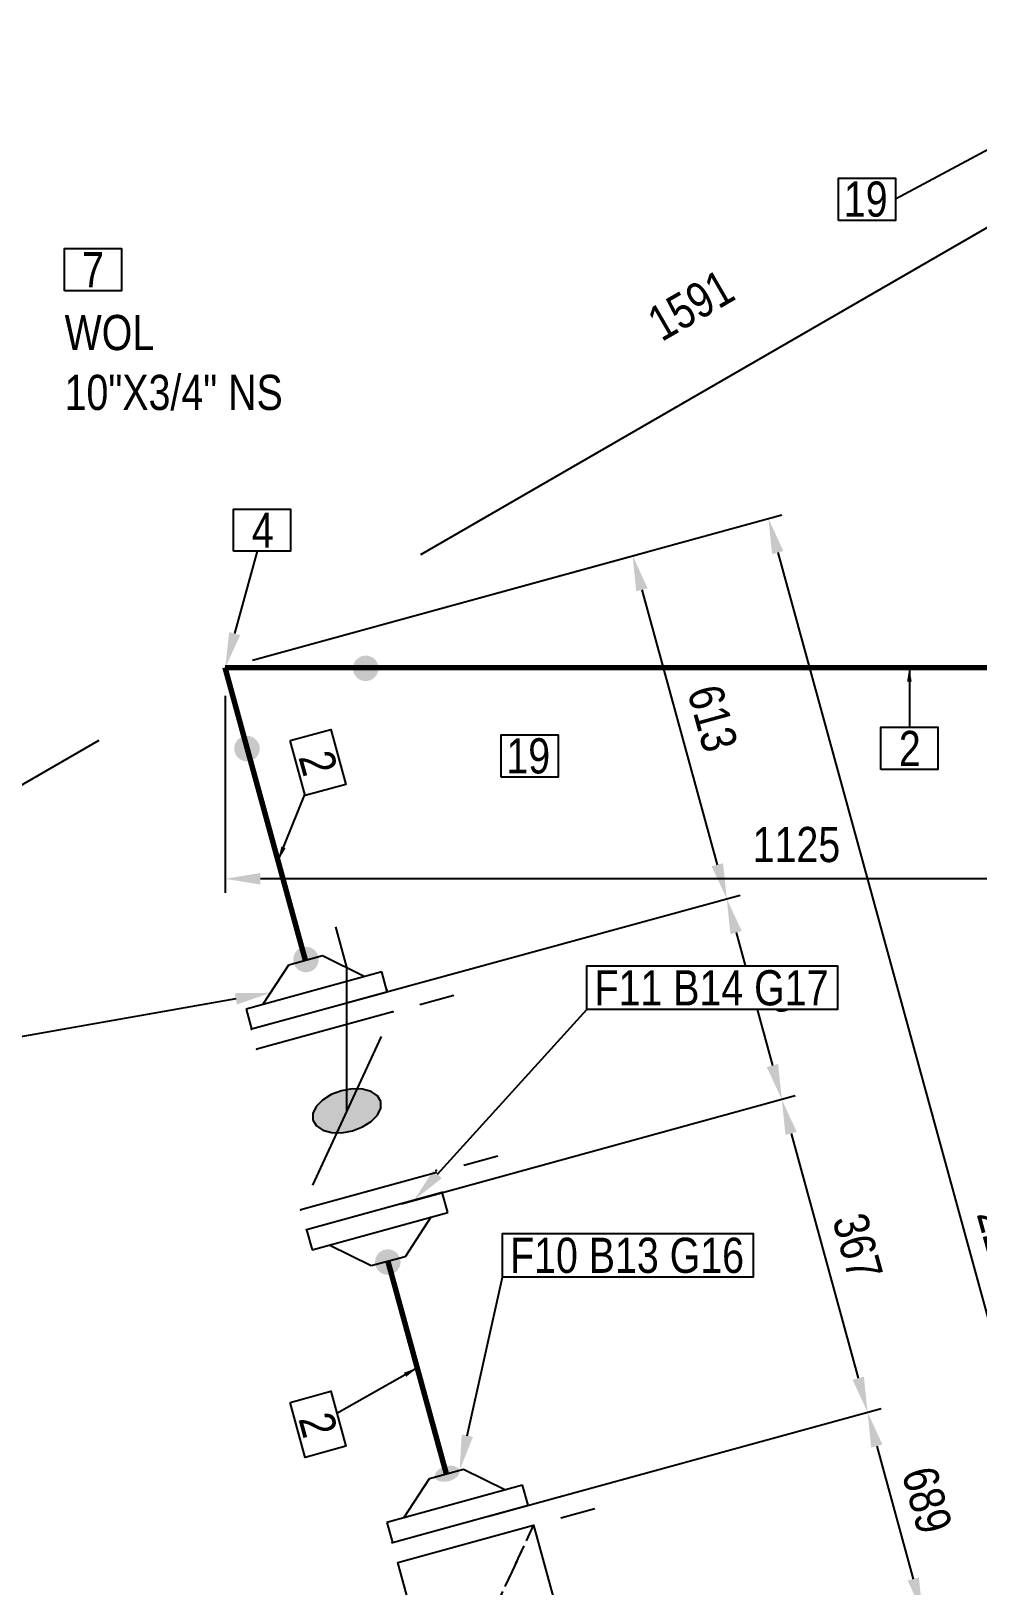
# Model space of a CAD drawing. Header units: millimetres. Extents: x 0 to 594, y 0 to 420.
# Drawn here: x 109.6 to 176.9, y 242.5 to 352.9 of the extents above; entities that cross this region are included whole.
import ezdxf
from ezdxf import colors
from ezdxf.entities.mleader import LeaderData, LeaderLine
from ezdxf.enums import TextEntityAlignment as Align
from ezdxf.math import Vec2, Vec3

# ---------------------------------------------------------------- set-up
doc = ezdxf.new("R2010")
doc.units = ezdxf.units.MM
doc.header["$LTSCALE"] = 0.25
doc.linetypes.add('HIDDEN2', pattern=[4.7625, 3.175, -1.5875])
for name, color, linetype in [('기울이기 상자', 7, 'Continuous'), ('기호', 4, 'Continuous'), ('밸브', 4, 'Continuous'), ('용접', 1, 'Continuous'), ('주석', 7, 'Continuous'), ('치수', 1, 'Continuous')]:
    doc.layers.add(name, color=color, linetype=linetype)
doc.layers.add('파이프', color=3, linetype='Continuous', lineweight=70)
doc.styles.add('AdskIsoAnnotation', font='arial.ttf', dxfattribs={"width": 0.8, "height": 1})
doc.styles.add('AdskIsoMetric', font='arial.ttf', dxfattribs={"width": 0.8, "height": 2.5})
doc.styles.add('AdskIsoMetric-30', font='arial.ttf', dxfattribs={"width": 0.8, "height": 2.5})
doc.styles.add('AdskIsoMetric30', font='arial.ttf', dxfattribs={"width": 0.8, "oblique": 30, "height": 2.5})
doc.styles.get("Standard").update_dxf_attribs({"font": 'arial.ttf'})
doc.dimstyles.new('AdskIsoMetric', dxfattribs={"dimtxt": 2.5, "dimasz": 2.5, "dimexe": 1, "dimexo": 2, "dimgap": 0.8, "dimtad": 1, "dimdec": 0, "dimrnd": 1, "dimzin": 0, "dimdsep": 46, "dimtxsty": 'AdskIsoMetric', "dimcen": 0, "dimclrt": 7, "dimadec": 0, "dimazin": 0, "dimtfac": 1, "dimtdec": 0, "dimtmove": 1, "dimatfit": 3, "dimfxl": 0, "dimfrac": 2, "dimtolj": 1, "dimtzin": 0, "dimarcsym": 0})

# ---------------------------------------------------------------- blocks, each defined once
blk = doc.blocks.new('필터-스트레이너-1-Iso2DSkew90')
at = {"color": 0, "linetype": 'ByBlock', "lineweight": -2, "extrusion": (-0.213349, 0.777711, 0.59131)}
for p, q in [((-6.39, 4.38), (3.26, 7.03)), ((-6.39, 4.38), (3.26, 7.03)), ((3.26, 7.03), (6.39, -4.38)), ((3.26, 7.03), (6.39, -4.38)), ((-3.26, -7.03), (-6.39, 4.38)), ((-3.26, -7.03), (-6.39, 4.38)), ((6.39, -4.38), (-3.26, -7.03)), ((6.39, -4.38), (-3.26, -7.03))]:
    blk.add_line(p, q, dxfattribs=at)
at = {"color": 0, "linetype": 'HIDDEN2', "lineweight": -2, "ltscale": 1.5, "extrusion": (-0.213349, 0.777711, 0.59131)}
blk.add_line((-3.26, -7.03), (3.26, 7.03), dxfattribs=at)
at = {"color": 0, "linetype": 'HIDDEN2', "lineweight": -2, "extrusion": (-0.213349, 0.777711, 0.59131)}
blk.add_line((-3.26, -7.03), (3.26, 7.03), dxfattribs=at)
blk = doc.blocks.new('개스킷-3-Iso2DSkew90')
at = {"color": 0, "linetype": 'ByBlock', "lineweight": -2, "extrusion": (-0.174755, 0.126967, 0.976391)}
for p in [(4.59, 2.18), (5.02, 0.61), (-5.02, -0.61), (-4.63, -2.04)]:
    blk.add_point(p, dxfattribs=at)
blk = doc.blocks.new('플랜지WN-3-Iso2DSkew90')
at = {"color": 0, "linetype": 'ByBlock', "lineweight": -2, "extrusion": (-0.213349, 0.777711, 0.59131)}
for p, q in [((-3.52, -1.35), (-1.69, 1.45)), ((-1.69, 1.45), (0.72, 2.11)), ((0.72, 2.11), (3.71, 0.64)), ((4.92, 0.97), (-4.72, -1.68)), ((5.31, -0.46), (4.92, 0.97)), ((-4.33, -3.1), (5.31, -0.46)), ((-4.72, -1.68), (-4.33, -3.1))]:
    blk.add_line(p, q, dxfattribs=at)
blk = doc.blocks.new('플랜지WN-4-Iso2DSkew90')
at = {"color": 0, "linetype": 'ByBlock', "lineweight": -2, "extrusion": (-0.213349, 0.777711, 0.59131)}
for p, q in [((4.33, 3.1), (-5.31, 0.46)), ((4.72, 1.68), (4.33, 3.1)), ((-4.92, -0.97), (4.72, 1.68)), ((3.52, 1.35), (1.69, -1.45)), ((-5.31, 0.46), (-4.92, -0.97)), ((-0.72, -2.11), (-3.71, -0.64)), ((1.69, -1.45), (-0.72, -2.11))]:
    blk.add_line(p, q, dxfattribs=at)
blk = doc.blocks.new('개스킷-4-Iso2DSkew90')
at = {"color": 0, "linetype": 'ByBlock', "lineweight": -2, "extrusion": (-0.174755, 0.126967, 0.976391)}
for p in [(4.59, 2.18), (5.02, 0.61), (-5.02, -0.61), (-4.63, -2.04)]:
    blk.add_point(p, dxfattribs=at)
blk = doc.blocks.new('버터플라이 밸브-1-Iso2DSkew90')
blk.add_hatch(color=256).paths.add_polyline_path([(0.39, -1.43), (0.41, -1.42), (0.42, -1.41), (0.44, -1.41), (0.45, -1.4), (0.47, -1.4), (0.48, -1.39), (0.49, -1.39), (0.51, -1.38), (0.52, -1.38), (0.54, -1.37), (0.55, -1.36), (0.57, -1.36), (0.58, -1.35), (0.6, -1.35), (0.61, -1.34), (0.63, -1.34), (0.64, -1.33), (0.66, -1.32), (0.67, -1.32), (0.69, -1.31), (0.7, -1.31), (0.72, -1.3), (0.73, -1.3), (0.75, -1.29), (0.76, -1.29), (0.78, -1.28), (0.79, -1.27), (0.81, -1.27), (0.82, -1.26), (0.84, -1.26), (0.85, -1.25), (0.87, -1.25), (0.88, -1.24), (0.89, -1.24), (0.91, -1.23), (0.92, -1.22), (0.94, -1.22), (0.95, -1.21), (0.97, -1.21), (0.98, -1.2), (1, -1.2), (1.01, -1.19), (1.03, -1.19), (1.04, -1.18), (1.06, -1.17), (1.07, -1.17), (1.09, -1.16), (1.1, -1.16), (1.12, -1.15), (1.12, -1.15), (1.13, -1.14), (1.14, -1.14), (1.15, -1.13), (1.17, -1.12), (1.18, -1.11), (1.19, -1.1), (1.21, -1.1), (1.22, -1.09), (1.23, -1.08), (1.24, -1.07), (1.26, -1.06), (1.27, -1.06), (1.28, -1.05), (1.29, -1.04), (1.31, -1.03), (1.32, -1.03), (1.33, -1.02), (1.34, -1.01), (1.36, -1), (1.37, -0.99), (1.38, -0.99), (1.39, -0.98), (1.41, -0.97), (1.42, -0.96), (1.43, -0.95), (1.44, -0.95), (1.46, -0.94), (1.47, -0.93), (1.48, -0.92), (1.49, -0.91), (1.51, -0.91), (1.52, -0.9), (1.53, -0.89), (1.54, -0.88), (1.56, -0.88), (1.57, -0.87), (1.58, -0.86), (1.6, -0.85), (1.61, -0.84), (1.62, -0.84), (1.63, -0.83), (1.65, -0.82), (1.66, -0.81), (1.67, -0.8), (1.68, -0.8), (1.7, -0.79), (1.71, -0.78), (1.72, -0.77), (1.73, -0.76), (1.73, -0.76), (1.74, -0.76), (1.75, -0.75), (1.76, -0.74), (1.77, -0.73), (1.78, -0.72), (1.79, -0.71), (1.8, -0.7), (1.81, -0.69), (1.82, -0.68), (1.82, -0.67), (1.83, -0.66), (1.84, -0.65), (1.85, -0.64), (1.86, -0.63), (1.87, -0.62), (1.88, -0.61), (1.89, -0.6), (1.9, -0.59), (1.91, -0.59), (1.92, -0.58), (1.93, -0.57), (1.93, -0.56), (1.94, -0.55), (1.95, -0.54), (1.96, -0.53), (1.97, -0.52), (1.98, -0.51), (1.99, -0.5), (2, -0.49), (2.01, -0.48), (2.02, -0.47), (2.03, -0.46), (2.03, -0.45), (2.04, -0.44), (2.05, -0.43), (2.06, -0.43), (2.07, -0.42), (2.08, -0.41), (2.09, -0.4), (2.1, -0.39), (2.11, -0.38), (2.12, -0.37), (2.13, -0.36), (2.13, -0.35), (2.14, -0.34), (2.15, -0.33), (2.16, -0.32), (2.17, -0.31), (2.18, -0.3), (2.18, -0.3), (2.19, -0.29), (2.19, -0.28), (2.19, -0.27), (2.2, -0.26), (2.2, -0.25), (2.21, -0.24), (2.21, -0.23), (2.22, -0.22), (2.22, -0.21), (2.23, -0.2), (2.23, -0.19), (2.24, -0.18), (2.24, -0.17), (2.25, -0.16), (2.25, -0.15), (2.26, -0.14), (2.26, -0.13), (2.27, -0.12), (2.27, -0.11), (2.28, -0.1), (2.28, -0.09), (2.29, -0.08), (2.29, -0.07), (2.29, -0.06), (2.3, -0.05), (2.3, -0.04), (2.31, -0.03), (2.31, -0.02), (2.32, -0.01), (2.32, 0), (2.33, 0.01), (2.33, 0.02), (2.34, 0.03), (2.34, 0.04), (2.35, 0.05), (2.35, 0.06), (2.36, 0.07), (2.36, 0.08), (2.37, 0.09), (2.37, 0.1), (2.38, 0.11), (2.38, 0.12), (2.39, 0.13), (2.39, 0.14), (2.39, 0.15), (2.4, 0.16), (2.4, 0.17), (2.41, 0.18), (2.41, 0.19), (2.41, 0.19), (2.41, 0.2), (2.41, 0.21), (2.41, 0.22), (2.41, 0.23), (2.41, 0.24), (2.41, 0.25), (2.41, 0.26), (2.41, 0.27), (2.41, 0.28), (2.41, 0.28), (2.41, 0.29), (2.41, 0.3), (2.41, 0.31), (2.41, 0.32), (2.41, 0.33), (2.41, 0.34), (2.41, 0.35), (2.41, 0.36), (2.41, 0.37), (2.41, 0.38), (2.41, 0.39), (2.41, 0.4), (2.41, 0.41), (2.41, 0.42), (2.41, 0.43), (2.41, 0.44), (2.41, 0.45), (2.41, 0.46), (2.41, 0.47), (2.41, 0.48), (2.41, 0.49), (2.41, 0.5), (2.41, 0.51), (2.41, 0.52), (2.41, 0.53), (2.41, 0.54), (2.41, 0.55), (2.41, 0.56), (2.41, 0.56), (2.41, 0.57), (2.41, 0.58), (2.41, 0.59), (2.41, 0.6), (2.41, 0.61), (2.41, 0.62), (2.41, 0.63), (2.41, 0.64), (2.41, 0.65), (2.41, 0.66), (2.41, 0.66), (2.41, 0.67), (2.4, 0.68), (2.4, 0.69), (2.39, 0.69), (2.39, 0.7), (2.38, 0.71), (2.38, 0.72), (2.37, 0.73), (2.37, 0.74), (2.36, 0.74), (2.36, 0.75), (2.35, 0.76), (2.35, 0.77), (2.34, 0.78), (2.34, 0.79), (2.33, 0.79), (2.33, 0.8), (2.32, 0.81), (2.32, 0.82), (2.31, 0.83), (2.31, 0.84), (2.3, 0.84), (2.3, 0.85), (2.29, 0.86), (2.29, 0.87), (2.28, 0.88), (2.28, 0.89), (2.27, 0.89), (2.27, 0.9), (2.26, 0.91), (2.26, 0.92), (2.25, 0.93), (2.25, 0.94), (2.25, 0.94), (2.24, 0.95), (2.24, 0.96), (2.23, 0.97), (2.23, 0.98), (2.22, 0.99), (2.22, 0.99), (2.21, 1), (2.21, 1.01), (2.2, 1.02), (2.2, 1.03), (2.19, 1.04), (2.19, 1.04), (2.18, 1.05), (2.18, 1.06), (2.17, 1.07), (2.17, 1.07), (2.16, 1.08), (2.15, 1.08), (2.14, 1.09), (2.14, 1.09), (2.13, 1.1), (2.12, 1.11), (2.11, 1.11), (2.1, 1.12), (2.09, 1.13), (2.08, 1.13), (2.07, 1.14), (2.06, 1.14), (2.05, 1.15), (2.04, 1.16), (2.03, 1.16), (2.02, 1.17), (2.02, 1.17), (2.01, 1.18), (2, 1.19), (1.99, 1.19), (1.98, 1.2), (1.97, 1.21), (1.96, 1.21), (1.95, 1.22), (1.94, 1.22), (1.93, 1.23), (1.92, 1.24), (1.91, 1.24), (1.9, 1.25), (1.9, 1.26), (1.89, 1.26), (1.88, 1.27), (1.87, 1.27), (1.86, 1.28), (1.85, 1.29), (1.84, 1.29), (1.83, 1.3), (1.82, 1.3), (1.81, 1.31), (1.8, 1.32), (1.79, 1.32), (1.79, 1.33), (1.78, 1.34), (1.77, 1.34), (1.76, 1.35), (1.75, 1.35), (1.74, 1.36), (1.73, 1.37), (1.72, 1.37), (1.72, 1.37), (1.71, 1.38), (1.7, 1.38), (1.68, 1.38), (1.67, 1.39), (1.66, 1.39), (1.64, 1.39), (1.63, 1.4), (1.62, 1.4), (1.61, 1.4), (1.59, 1.41), (1.58, 1.41), (1.57, 1.41), (1.56, 1.42), (1.54, 1.42), (1.53, 1.42), (1.52, 1.43), (1.51, 1.43), (1.49, 1.44), (1.48, 1.44), (1.47, 1.44), (1.45, 1.45), (1.44, 1.45), (1.43, 1.45), (1.42, 1.46), (1.4, 1.46), (1.39, 1.46), (1.38, 1.47), (1.37, 1.47), (1.35, 1.47), (1.34, 1.48), (1.33, 1.48), (1.32, 1.48), (1.3, 1.49), (1.29, 1.49), (1.28, 1.49), (1.27, 1.5), (1.25, 1.5), (1.24, 1.5), (1.23, 1.51), (1.21, 1.51), (1.2, 1.51), (1.19, 1.52), (1.18, 1.52), (1.16, 1.52), (1.15, 1.53), (1.14, 1.53), (1.13, 1.54), (1.11, 1.54), (1.1, 1.54), (1.1, 1.54), (1.09, 1.54), (1.07, 1.54), (1.06, 1.54), (1.04, 1.54), (1.03, 1.54), (1.01, 1.54), (1, 1.54), (0.98, 1.55), (0.97, 1.55), (0.95, 1.55), (0.94, 1.55), (0.92, 1.55), (0.91, 1.55), (0.89, 1.55), (0.88, 1.55), (0.86, 1.55), (0.85, 1.55), (0.83, 1.55), (0.82, 1.55), (0.8, 1.55), (0.79, 1.55), (0.77, 1.55), (0.76, 1.55), (0.74, 1.55), (0.73, 1.55), (0.71, 1.55), (0.7, 1.55), (0.68, 1.55), (0.67, 1.55), (0.66, 1.55), (0.64, 1.55), (0.63, 1.55), (0.61, 1.55), (0.6, 1.55), (0.58, 1.56), (0.57, 1.56), (0.55, 1.56), (0.54, 1.56), (0.52, 1.56), (0.51, 1.56), (0.49, 1.56), (0.48, 1.56), (0.46, 1.56), (0.45, 1.56), (0.43, 1.56), (0.42, 1.56), (0.4, 1.56), (0.39, 1.56), (0.37, 1.56), (0.37, 1.56), (0.36, 1.56), (0.34, 1.55), (0.33, 1.55), (0.31, 1.55), (0.3, 1.55), (0.28, 1.54), (0.26, 1.54), (0.25, 1.54), (0.23, 1.54), (0.22, 1.53), (0.2, 1.53), (0.19, 1.53), (0.17, 1.52), (0.15, 1.52), (0.14, 1.52), (0.12, 1.52), (0.11, 1.51), (0.09, 1.51), (0.08, 1.51), (0.06, 1.51), (0.05, 1.5), (0.03, 1.5), (0.01, 1.5), (0, 1.49), (-0.02, 1.49), (-0.03, 1.49), (-0.05, 1.49), (-0.06, 1.48), (-0.08, 1.48), (-0.09, 1.48), (-0.11, 1.48), (-0.13, 1.47), (-0.14, 1.47), (-0.16, 1.47), (-0.17, 1.46), (-0.19, 1.46), (-0.2, 1.46), (-0.22, 1.46), (-0.24, 1.45), (-0.25, 1.45), (-0.27, 1.45), (-0.28, 1.44), (-0.3, 1.44), (-0.31, 1.44), (-0.33, 1.44), (-0.34, 1.43), (-0.36, 1.43), (-0.38, 1.43), (-0.39, 1.43), (-0.39, 1.43), (-0.41, 1.42), (-0.42, 1.41), (-0.44, 1.41), (-0.45, 1.4), (-0.47, 1.4), (-0.48, 1.39), (-0.49, 1.39), (-0.51, 1.38), (-0.52, 1.38), (-0.54, 1.37), (-0.55, 1.36), (-0.57, 1.36), (-0.58, 1.35), (-0.6, 1.35), (-0.61, 1.34), (-0.63, 1.34), (-0.64, 1.33), (-0.66, 1.32), (-0.67, 1.32), (-0.69, 1.31), (-0.7, 1.31), (-0.72, 1.3), (-0.73, 1.3), (-0.75, 1.29), (-0.76, 1.29), (-0.78, 1.28), (-0.79, 1.27), (-0.81, 1.27), (-0.82, 1.26), (-0.84, 1.26), (-0.85, 1.25), (-0.87, 1.25), (-0.88, 1.24), (-0.89, 1.24), (-0.91, 1.23), (-0.92, 1.22), (-0.94, 1.22), (-0.95, 1.21), (-0.97, 1.21), (-0.98, 1.2), (-1, 1.2), (-1.01, 1.19), (-1.03, 1.19), (-1.04, 1.18), (-1.06, 1.17), (-1.07, 1.17), (-1.09, 1.16), (-1.1, 1.16), (-1.12, 1.15), (-1.12, 1.15), (-1.13, 1.14), (-1.14, 1.14), (-1.15, 1.13), (-1.17, 1.12), (-1.18, 1.11), (-1.19, 1.1), (-1.21, 1.1), (-1.22, 1.09), (-1.23, 1.08), (-1.24, 1.07), (-1.26, 1.06), (-1.27, 1.06), (-1.28, 1.05), (-1.29, 1.04), (-1.31, 1.03), (-1.32, 1.03), (-1.33, 1.02), (-1.34, 1.01), (-1.36, 1), (-1.37, 0.99), (-1.38, 0.99), (-1.39, 0.98), (-1.41, 0.97), (-1.42, 0.96), (-1.43, 0.95), (-1.44, 0.95), (-1.46, 0.94), (-1.47, 0.93), (-1.48, 0.92), (-1.49, 0.91), (-1.51, 0.91), (-1.52, 0.9), (-1.53, 0.89), (-1.54, 0.88), (-1.56, 0.88), (-1.57, 0.87), (-1.58, 0.86), (-1.6, 0.85), (-1.61, 0.84), (-1.62, 0.84), (-1.63, 0.83), (-1.65, 0.82), (-1.66, 0.81), (-1.67, 0.8), (-1.68, 0.8), (-1.7, 0.79), (-1.71, 0.78), (-1.72, 0.77), (-1.73, 0.76), (-1.73, 0.76), (-1.74, 0.76), (-1.75, 0.75), (-1.76, 0.74), (-1.77, 0.73), (-1.78, 0.72), (-1.79, 0.71), (-1.8, 0.7), (-1.81, 0.69), (-1.82, 0.68), (-1.82, 0.67), (-1.83, 0.66), (-1.84, 0.65), (-1.85, 0.64), (-1.86, 0.63), (-1.87, 0.62), (-1.88, 0.61), (-1.89, 0.6), (-1.9, 0.59), (-1.91, 0.59), (-1.92, 0.58), (-1.93, 0.57), (-1.93, 0.56), (-1.94, 0.55), (-1.95, 0.54), (-1.96, 0.53), (-1.97, 0.52), (-1.98, 0.51), (-1.99, 0.5), (-2, 0.49), (-2.01, 0.48), (-2.02, 0.47), (-2.03, 0.46), (-2.03, 0.45), (-2.04, 0.44), (-2.05, 0.43), (-2.06, 0.43), (-2.07, 0.42), (-2.08, 0.41), (-2.09, 0.4), (-2.1, 0.39), (-2.11, 0.38), (-2.12, 0.37), (-2.13, 0.36), (-2.13, 0.35), (-2.14, 0.34), (-2.15, 0.33), (-2.16, 0.32), (-2.17, 0.31), (-2.18, 0.3), (-2.18, 0.3), (-2.19, 0.29), (-2.19, 0.28), (-2.19, 0.27), (-2.2, 0.26), (-2.2, 0.25), (-2.21, 0.24), (-2.21, 0.23), (-2.22, 0.22), (-2.22, 0.21), (-2.23, 0.2), (-2.23, 0.19), (-2.24, 0.18), (-2.24, 0.17), (-2.25, 0.16), (-2.25, 0.15), (-2.26, 0.14), (-2.26, 0.13), (-2.27, 0.12), (-2.27, 0.11), (-2.28, 0.1), (-2.28, 0.09), (-2.29, 0.08), (-2.29, 0.07), (-2.29, 0.06), (-2.3, 0.05), (-2.3, 0.04), (-2.31, 0.03), (-2.31, 0.02), (-2.32, 0.01), (-2.32, 0), (-2.33, -0.01), (-2.33, -0.02), (-2.34, -0.03), (-2.34, -0.04), (-2.35, -0.05), (-2.35, -0.06), (-2.36, -0.07), (-2.36, -0.08), (-2.37, -0.09), (-2.37, -0.1), (-2.38, -0.11), (-2.38, -0.12), (-2.39, -0.13), (-2.39, -0.14), (-2.39, -0.15), (-2.4, -0.16), (-2.4, -0.17), (-2.41, -0.18), (-2.41, -0.19), (-2.41, -0.19), (-2.41, -0.2), (-2.41, -0.21), (-2.41, -0.22), (-2.41, -0.23), (-2.41, -0.24), (-2.41, -0.25), (-2.41, -0.26), (-2.41, -0.27), (-2.41, -0.28), (-2.41, -0.28), (-2.41, -0.29), (-2.41, -0.3), (-2.41, -0.31), (-2.41, -0.32), (-2.41, -0.33), (-2.41, -0.34), (-2.41, -0.35), (-2.41, -0.36), (-2.41, -0.37), (-2.41, -0.38), (-2.41, -0.39), (-2.41, -0.4), (-2.41, -0.41), (-2.41, -0.42), (-2.41, -0.43), (-2.41, -0.44), (-2.41, -0.45), (-2.41, -0.46), (-2.41, -0.47), (-2.41, -0.48), (-2.41, -0.49), (-2.41, -0.5), (-2.41, -0.51), (-2.41, -0.52), (-2.41, -0.53), (-2.41, -0.54), (-2.41, -0.55), (-2.41, -0.56), (-2.41, -0.56), (-2.41, -0.57), (-2.41, -0.58), (-2.41, -0.59), (-2.41, -0.6), (-2.41, -0.61), (-2.41, -0.62), (-2.41, -0.63), (-2.41, -0.64), (-2.41, -0.65), (-2.41, -0.66), (-2.41, -0.66), (-2.41, -0.67), (-2.4, -0.68), (-2.4, -0.69), (-2.39, -0.69), (-2.39, -0.7), (-2.38, -0.71), (-2.38, -0.72), (-2.37, -0.73), (-2.37, -0.74), (-2.36, -0.74), (-2.36, -0.75), (-2.35, -0.76), (-2.35, -0.77), (-2.34, -0.78), (-2.34, -0.79), (-2.33, -0.79), (-2.33, -0.8), (-2.32, -0.81), (-2.32, -0.82), (-2.31, -0.83), (-2.31, -0.84), (-2.3, -0.84), (-2.3, -0.85), (-2.29, -0.86), (-2.29, -0.87), (-2.28, -0.88), (-2.28, -0.89), (-2.27, -0.89), (-2.27, -0.9), (-2.26, -0.91), (-2.26, -0.92), (-2.25, -0.93), (-2.25, -0.94), (-2.25, -0.94), (-2.24, -0.95), (-2.24, -0.96), (-2.23, -0.97), (-2.23, -0.98), (-2.22, -0.99), (-2.22, -0.99), (-2.21, -1), (-2.21, -1.01), (-2.2, -1.02), (-2.2, -1.03), (-2.19, -1.04), (-2.19, -1.04), (-2.18, -1.05), (-2.18, -1.06), (-2.17, -1.07), (-2.17, -1.07), (-2.16, -1.08), (-2.15, -1.08), (-2.14, -1.09), (-2.14, -1.09), (-2.13, -1.1), (-2.12, -1.11), (-2.11, -1.11), (-2.1, -1.12), (-2.09, -1.13), (-2.08, -1.13), (-2.07, -1.14), (-2.06, -1.14), (-2.05, -1.15), (-2.04, -1.16), (-2.03, -1.16), (-2.02, -1.17), (-2.02, -1.17), (-2.01, -1.18), (-2, -1.19), (-1.99, -1.19), (-1.98, -1.2), (-1.97, -1.21), (-1.96, -1.21), (-1.95, -1.22), (-1.94, -1.22), (-1.93, -1.23), (-1.92, -1.24), (-1.91, -1.24), (-1.9, -1.25), (-1.9, -1.26), (-1.89, -1.26), (-1.88, -1.27), (-1.87, -1.27), (-1.86, -1.28), (-1.85, -1.29), (-1.84, -1.29), (-1.83, -1.3), (-1.82, -1.3), (-1.81, -1.31), (-1.8, -1.32), (-1.79, -1.32), (-1.79, -1.33), (-1.78, -1.34), (-1.77, -1.34), (-1.76, -1.35), (-1.75, -1.35), (-1.74, -1.36), (-1.73, -1.37), (-1.72, -1.37), (-1.72, -1.37), (-1.71, -1.38), (-1.7, -1.38), (-1.68, -1.38), (-1.67, -1.39), (-1.66, -1.39), (-1.64, -1.39), (-1.63, -1.4), (-1.62, -1.4), (-1.61, -1.4), (-1.59, -1.41), (-1.58, -1.41), (-1.57, -1.41), (-1.56, -1.42), (-1.54, -1.42), (-1.53, -1.42), (-1.52, -1.43), (-1.51, -1.43), (-1.49, -1.44), (-1.48, -1.44), (-1.47, -1.44), (-1.45, -1.45), (-1.44, -1.45), (-1.43, -1.45), (-1.42, -1.46), (-1.4, -1.46), (-1.39, -1.46), (-1.38, -1.47), (-1.37, -1.47), (-1.35, -1.47), (-1.34, -1.48), (-1.33, -1.48), (-1.32, -1.48), (-1.3, -1.49), (-1.29, -1.49), (-1.28, -1.49), (-1.27, -1.5), (-1.25, -1.5), (-1.24, -1.5), (-1.23, -1.51), (-1.21, -1.51), (-1.2, -1.51), (-1.19, -1.52), (-1.18, -1.52), (-1.16, -1.52), (-1.15, -1.53), (-1.14, -1.53), (-1.13, -1.54), (-1.11, -1.54), (-1.1, -1.54), (-1.1, -1.54), (-1.09, -1.54), (-1.07, -1.54), (-1.06, -1.54), (-1.04, -1.54), (-1.03, -1.54), (-1.01, -1.54), (-1, -1.54), (-0.98, -1.55), (-0.97, -1.55), (-0.95, -1.55), (-0.94, -1.55), (-0.92, -1.55), (-0.91, -1.55), (-0.89, -1.55), (-0.88, -1.55), (-0.86, -1.55), (-0.85, -1.55), (-0.83, -1.55), (-0.82, -1.55), (-0.8, -1.55), (-0.79, -1.55), (-0.77, -1.55), (-0.76, -1.55), (-0.74, -1.55), (-0.73, -1.55), (-0.71, -1.55), (-0.7, -1.55), (-0.68, -1.55), (-0.67, -1.55), (-0.66, -1.55), (-0.64, -1.55), (-0.63, -1.55), (-0.61, -1.55), (-0.6, -1.55), (-0.58, -1.56), (-0.57, -1.56), (-0.55, -1.56), (-0.54, -1.56), (-0.52, -1.56), (-0.51, -1.56), (-0.49, -1.56), (-0.48, -1.56), (-0.46, -1.56), (-0.45, -1.56), (-0.43, -1.56), (-0.42, -1.56), (-0.4, -1.56), (-0.39, -1.56), (-0.37, -1.56), (-0.37, -1.56), (-0.36, -1.56), (-0.34, -1.55), (-0.33, -1.55), (-0.31, -1.55), (-0.3, -1.55), (-0.28, -1.54), (-0.26, -1.54), (-0.25, -1.54), (-0.23, -1.54), (-0.22, -1.53), (-0.2, -1.53), (-0.19, -1.53), (-0.17, -1.52), (-0.15, -1.52), (-0.14, -1.52), (-0.12, -1.52), (-0.11, -1.51), (-0.09, -1.51), (-0.08, -1.51), (-0.06, -1.51), (-0.05, -1.5), (-0.03, -1.5), (-0.01, -1.5), (0, -1.49), (0.02, -1.49), (0.03, -1.49), (0.05, -1.49), (0.06, -1.48), (0.08, -1.48), (0.09, -1.48), (0.11, -1.48), (0.13, -1.47), (0.14, -1.47), (0.16, -1.47), (0.17, -1.46), (0.19, -1.46), (0.2, -1.46), (0.22, -1.46), (0.24, -1.45), (0.25, -1.45), (0.27, -1.45), (0.28, -1.44), (0.3, -1.44), (0.31, -1.44), (0.33, -1.44), (0.34, -1.43), (0.36, -1.43), (0.38, -1.43)], flags=0)
at = {"color": 0, "linetype": 'ByBlock', "lineweight": -2, "extrusion": (-0.213349, 0.777711, 0.59131)}
for p, q in [((3.26, 7.03), (-6.39, 4.38)), ((2.44, 5.27), (-2.44, -5.27)), ((-1.12, 1.15), (-1.73, 0.76)), ((-0.39, 1.43), (-1.12, 1.15)), ((0.37, 1.56), (-0.39, 1.43)), ((1.1, 1.54), (0.37, 1.56)), ((1.72, 1.37), (1.1, 1.54)), ((2.17, 1.07), (1.72, 1.37)), ((-2.18, 0.3), (-2.41, -0.19)), ((-1.73, 0.76), (-2.18, 0.3)), ((2.41, 0.66), (2.17, 1.07)), ((2.18, -0.3), (2.41, 0.19)), ((2.41, 0.19), (2.41, 0.66)), ((-2.41, -0.19), (-2.41, -0.66)), ((-2.41, -0.66), (-2.17, -1.07)), ((-2.17, -1.07), (-1.72, -1.37)), ((1.12, -1.15), (1.73, -0.76)), ((1.73, -0.76), (2.18, -0.3)), ((-1.72, -1.37), (-1.1, -1.54)), ((-1.1, -1.54), (-0.37, -1.56)), ((-0.37, -1.56), (0.39, -1.43)), ((0.39, -1.43), (1.12, -1.15)), ((6.39, -4.38), (-3.26, -7.03))]:
    blk.add_line(p, q, dxfattribs=at)
blk = doc.blocks.new('Operator_Lever-1-Iso2DSkew90')
at = {"color": 0, "linetype": 'ByBlock', "lineweight": -2, "extrusion": (-0.987688, -0.090318, 0.127728)}
for p, q in [((0, 10.21), (-0.78, 13.06)), ((0, 0), (0, 10.21))]:
    blk.add_line(p, q, dxfattribs=at)
blk = doc.blocks.new('개스킷-5-Iso2DSkew90')
at = {"color": 0, "linetype": 'ByBlock', "lineweight": -2, "extrusion": (-0.174755, 0.126967, 0.976391)}
for p in [(4.59, 2.18), (5.02, 0.61), (-5.02, -0.61), (-4.63, -2.04)]:
    blk.add_point(p, dxfattribs=at)
blk = doc.blocks.new('플랜지WN-5-Iso2DSkew90')
at = {"color": 0, "linetype": 'ByBlock', "lineweight": -2, "extrusion": (-0.213349, 0.777711, 0.59131)}
for p, q in [((-3.52, -1.35), (-1.69, 1.45)), ((-1.69, 1.45), (0.72, 2.11)), ((0.72, 2.11), (3.71, 0.64)), ((4.92, 0.97), (-4.72, -1.68)), ((5.31, -0.46), (4.92, 0.97)), ((-4.33, -3.1), (5.31, -0.46)), ((-4.72, -1.68), (-4.33, -3.1))]:
    blk.add_line(p, q, dxfattribs=at)
blk = doc.blocks.new('*D106')
at = {"layer": 'Defpoints', "color": 0}
for p in [(123.41, 307.74), (159.03, 291.33), (130.09, 283.39)]:
    blk.add_point(p, dxfattribs=at)
at = {"layer": '치수', "color": 0, "lineweight": -2}
for p, q in [((125.34, 308.27), (153.31, 315.94)), ((153.01, 313.27), (158.36, 293.74)), ((132.02, 283.92), (159.99, 291.59))]:
    blk.add_line(p, q, dxfattribs=at)
at = {"layer": '치수', "color": 0}
for points in [[(153.41, 313.38), (152.6, 313.16), (152.35, 315.68)], [(158.77, 293.85), (157.96, 293.63), (159.03, 291.33)]]:
    blk.add_solid(points, dxfattribs=at)
at = {"layer": '치수', "color": 7, "insert": (158.02, 304.14), "char_height": 2.5, "attachment_point": 5, "rotation": 285.3405, "style": 'AdskIsoMetric'}
blk.add_mtext('\\A1;613', dxfattribs=at)
blk = doc.blocks.new('*D107')
at = {"layer": 'Defpoints', "color": 0}
for p in [(130.09, 283.39), (162.94, 277.07), (134.01, 269.13)]:
    blk.add_point(p, dxfattribs=at)
at = {"layer": '치수', "color": 0, "lineweight": -2}
for p, q in [((132.02, 283.92), (159.99, 291.59)), ((159.69, 288.92), (162.27, 279.48)), ((135.93, 269.66), (163.9, 277.34))]:
    blk.add_line(p, q, dxfattribs=at)
at = {"layer": '치수', "color": 0}
for points in [[(160.09, 289.03), (159.29, 288.81), (159.03, 291.33)], [(162.68, 279.59), (161.87, 279.37), (162.94, 277.07)]]:
    blk.add_solid(points, dxfattribs=at)
at = {"layer": '치수', "color": 7, "insert": (163.31, 284.84), "char_height": 2.5, "attachment_point": 5, "rotation": 285.3405, "style": 'AdskIsoMetric'}
blk.add_mtext('\\A1;78', dxfattribs=at)
blk = doc.blocks.new('개스킷 해치 표식-1-Iso2DSkew90')
at = {"linetype": 'ByBlock', "lineweight": -2, "extrusion": (-0.213349, 0.777711, 0.59131)}
blk.add_line((0, 0), (2.41, 0.66), dxfattribs=at)
blk = doc.blocks.new('개스킷 해치 표식-2-Iso2DSkew90')
at = {"linetype": 'ByBlock', "lineweight": -2, "extrusion": (-0.213349, 0.777711, 0.59131)}
blk.add_line((0, 0), (2.41, 0.66), dxfattribs=at)
blk = doc.blocks.new('*D108')
at = {"layer": 'Defpoints', "color": 0}
for p in [(134.01, 269.13), (169.03, 254.86), (140.1, 246.92)]:
    blk.add_point(p, dxfattribs=at)
at = {"layer": '치수', "color": 0, "lineweight": -2}
for p, q in [((135.93, 269.66), (163.9, 277.34)), ((163.6, 274.66), (168.37, 257.27)), ((142.03, 247.45), (169.99, 255.12))]:
    blk.add_line(p, q, dxfattribs=at)
at = {"layer": '치수', "color": 0}
for points in [[(164, 274.77), (163.2, 274.55), (162.94, 277.07)], [(168.77, 257.38), (167.97, 257.16), (169.03, 254.86)]]:
    blk.add_solid(points, dxfattribs=at)
at = {"layer": '치수', "color": 7, "insert": (168.32, 266.61), "char_height": 2.5, "attachment_point": 5, "rotation": 285.3405, "style": 'AdskIsoMetric'}
blk.add_mtext('\\A1;367', dxfattribs=at)
blk = doc.blocks.new('*D109')
at = {"layer": 'Defpoints', "color": 0}
for p in [(140.1, 246.92), (172.94, 240.6), (144.01, 232.67)]:
    blk.add_point(p, dxfattribs=at)
at = {"layer": '치수', "color": 0, "lineweight": -2}
for p, q in [((142.03, 247.45), (169.99, 255.12)), ((169.69, 252.45), (172.28, 243.01)), ((145.94, 233.19), (173.91, 240.87))]:
    blk.add_line(p, q, dxfattribs=at)
at = {"layer": '치수', "color": 0}
for points in [[(170.09, 252.56), (169.29, 252.34), (169.03, 254.86)], [(172.68, 243.12), (171.88, 242.9), (172.94, 240.6)]]:
    blk.add_solid(points, dxfattribs=at)
at = {"layer": '치수', "color": 7, "insert": (173.25, 248.62), "char_height": 2.5, "attachment_point": 5, "rotation": 285.3405, "style": 'AdskIsoMetric'}
blk.add_mtext('\\A1;689', dxfattribs=at)
blk = doc.blocks.new('개스킷 해치 표식-3-Iso2DSkew90')
at = {"linetype": 'ByBlock', "lineweight": -2, "extrusion": (-0.213349, 0.777711, 0.59131)}
blk.add_line((0, 0), (2.41, 0.66), dxfattribs=at)
blk = doc.blocks.new('*D112')
at = {"layer": 'Defpoints', "color": 0}
for p in [(123.41, 307.74), (190.91, 212.91), (152.33, 202.32)]:
    blk.add_point(p, dxfattribs=at)
at = {"layer": '치수', "color": 0, "lineweight": -2}
for p, q in [((125.34, 308.27), (162.95, 318.59)), ((162.65, 315.91), (190.25, 215.32)), ((154.26, 202.85), (191.87, 213.17))]:
    blk.add_line(p, q, dxfattribs=at)
at = {"layer": '치수', "color": 0}
for points in [[(163.05, 316.02), (162.25, 315.8), (161.99, 318.33)], [(190.65, 215.43), (189.84, 215.21), (190.91, 212.91)]]:
    blk.add_solid(points, dxfattribs=at)
at = {"layer": '치수', "color": 7, "insert": (178.78, 266.26), "char_height": 2.5, "attachment_point": 5, "rotation": 285.3405, "style": 'AdskIsoMetric'}
blk.add_mtext('\\A1;2206', dxfattribs=at)
blk = doc.blocks.new('*D114')
at = {"layer": 'Defpoints', "color": 0}
for p in [(123.41, 307.74), (208.1, 307.74), (123.41, 292.74)]:
    blk.add_point(p, dxfattribs=at)
at = {"layer": '치수', "color": 0, "lineweight": -2}
for p, q in [((123.41, 305.74), (123.41, 291.74)), ((208.1, 305.74), (208.1, 291.74)), ((205.6, 292.74), (125.91, 292.74))]:
    blk.add_line(p, q, dxfattribs=at)
at = {"layer": '치수', "color": 0}
for points in [[(125.91, 293.16), (125.91, 292.33), (123.41, 292.74)], [(205.6, 293.16), (205.6, 292.33), (208.1, 292.74)]]:
    blk.add_solid(points, dxfattribs=at)
at = {"layer": '치수', "color": 7, "insert": (163.98, 295.16), "char_height": 2.5, "attachment_point": 5, "rotation": 360, "style": 'AdskIsoMetric'}
blk.add_mtext('\\A1;1125', dxfattribs=at)
blk = doc.blocks.new('*D128')
at = {"layer": 'Defpoints', "color": 0}
for p in [(201.04, 352.56), (123.41, 307.74), (123.41, 307.74)]:
    blk.add_point(p, dxfattribs=at)
at = {"layer": '치수', "color": 7, "insert": (156.48, 333.47), "char_height": 2.5, "attachment_point": 5, "rotation": 30, "style": 'AdskIsoMetric-30'}
blk.add_mtext('\\A1;1591', dxfattribs=at)
blk = doc.blocks.new('*D133')
at = {"layer": 'Defpoints', "color": 0}
for p in [(46.58, 263.38), (46.58, 263.38), (152.33, 202.32)]:
    blk.add_point(p, dxfattribs=at)
at = {"layer": '치수', "color": 7, "insert": (93.71, 229.54), "char_height": 2.5, "attachment_point": 5, "rotation": 330, "style": 'AdskIsoMetric30'}
blk.add_mtext('\\A1;1560', dxfattribs=at)
blk = doc.blocks.new('*D134')
at = {"layer": 'Defpoints', "color": 0}
for p in [(123.41, 307.74), (123.41, 307.74), (46.58, 263.38)]:
    blk.add_point(p, dxfattribs=at)
at = {"layer": '치수', "color": 7, "insert": (79.25, 288.88), "char_height": 2.5, "attachment_point": 5, "rotation": 30, "style": 'AdskIsoMetric-30'}
blk.add_mtext('\\A1;1560', dxfattribs=at)
blk = doc.blocks.new('엘보우-1-Iso2DSkew90')
at = {"color": 0, "linetype": 'ByBlock', "lineweight": -2, "extrusion": (7.27596e-13, -0.816497, -0.57735)}
for p, q in [((0, 0), (10, 0)), ((0, 0), (0, 0)), ((1.56, -5.7), (0, 0))]:
    blk.add_line(p, q, dxfattribs=at)
blk = doc.blocks.new('Weld-2-Iso2DSkew90')
blk.add_hatch(color=256).paths.add_polyline_path([(-0.09, 0.52), (-0.24, 0.47), (-0.38, 0.4), (-0.51, 0.33), (-0.62, 0.24), (-0.71, 0.15), (-0.77, 0.05), (-0.81, -0.05), (-0.83, -0.15), (-0.82, -0.24), (-0.78, -0.33), (-0.72, -0.4), (-0.63, -0.47), (-0.52, -0.52), (-0.4, -0.55), (-0.26, -0.57), (-0.11, -0.57), (0.04, -0.55), (0.2, -0.52), (0.35, -0.47), (0.49, -0.4), (0.61, -0.33), (0.72, -0.24), (0.81, -0.15), (0.88, -0.05), (0.92, 0.05), (0.94, 0.15), (0.93, 0.24), (0.89, 0.32), (0.83, 0.4), (0.74, 0.46), (0.63, 0.51), (0.51, 0.55), (0.37, 0.57), (0.22, 0.57), (0.07, 0.55)], is_closed=False, flags=0)
blk = doc.blocks.new('Buttweld')
at = {"lineweight": -2}
blk.add_hatch(color=0, dxfattribs=at).paths.add_polyline_path([(0.044, -0.0026), (0.0433, 0.0053), (0.0413, 0.0129), (0.0379, 0.02), (0.0334, 0.0265), (0.0278, 0.0321), (0.0214, 0.0366), (0.0142, 0.0399), (0.0066, 0.042), (-0.0013, 0.0427), (-0.0091, 0.042), (-0.0168, 0.0399), (-0.0239, 0.0366), (-0.0304, 0.0321), (-0.036, 0.0265), (-0.0405, 0.02), (-0.0438, 0.0129), (-0.0459, 0.0053), (-0.0466, -0.0026), (-0.0459, -0.0105), (-0.0438, -0.0181), (-0.0405, -0.0252), (-0.036, -0.0317), (-0.0304, -0.0373), (-0.0239, -0.0418), (-0.0168, -0.0452), (-0.0091, -0.0472), (-0.0013, -0.0479), (0.0066, -0.0472), (0.0142, -0.0452), (0.0214, -0.0418), (0.0278, -0.0373), (0.0334, -0.0317), (0.0379, -0.0252), (0.0413, -0.0181), (0.0433, -0.0105)], is_closed=False, flags=0)
blk = doc.blocks.new('AnnoRect')
at = {"color": 0, "linetype": 'ByBlock', "lineweight": -2}
blk.add_wipeout([(-0.81, -0.6), (-0.81, 0.6), (0.81, 0.6), (0.81, -0.6)], dxfattribs=at)
blk.add_lwpolyline([(-0.81, -0.6), (-0.81, 0.6), (0.81, 0.6), (0.81, -0.6)], close=True, dxfattribs=at)
at = {"color": 0, "linetype": 'ByBlock', "lineweight": -2, "style": 'AdskIsoAnnotation', "width": 0.8}
blk.add_attdef('XX', text='', height=1, dxfattribs=at).set_placement((0, 0), align=Align.MIDDLE_CENTER)

msp = doc.modelspace()

# ---------------------------------------------------------------- linework, layer by layer
at = {"layer": '기울이기 상자', "extrusion": (-2.69109e-14, -1.41101e-13, -1)}
msp.add_lwpolyline([(-264.81, 315.743), (-201.04, 352.56), (-137.27, 315.743)], dxfattribs=at)
at = {"layer": '기울이기 상자'}
msp.add_lwpolyline([(140.012, 209.438), (46.579, 263.382), (114.462, 302.575)], dxfattribs=at)
at = {"layer": '파이프'}
for points in [[(133.414, 307.743), (198.104, 307.743)], [(129.117, 286.955), (124.978, 302.04)], [(139.121, 250.486), (134.983, 265.571)]]:
    msp.add_lwpolyline(points, dxfattribs=at)

# ---------------------------------------------------------------- block references
at = {"layer": '기호'}
msp.add_blockref('필터-스트레이너-1-Iso2DSkew90', (142.054, 239.794), dxfattribs=at)
at = {"layer": '밸브'}
for name, p in [('Operator_Lever-1-Iso2DSkew90', (132.05, 276.263)), ('플랜지WN-5-Iso2DSkew90', (129.605, 285.173)), ('개스킷-5-Iso2DSkew90', (130.29, 282.678)), ('버터플라이 밸브-1-Iso2DSkew90', (132.05, 276.263)), ('개스킷-4-Iso2DSkew90', (133.81, 269.848)), ('플랜지WN-4-Iso2DSkew90', (134.494, 267.353)), ('플랜지WN-3-Iso2DSkew90', (139.61, 248.704)), ('개스킷-3-Iso2DSkew90', (140.295, 246.209))]:
    msp.add_blockref(name, p, dxfattribs=at)
at = {"layer": '용접', "xscale": 20, "yscale": 20, "zscale": 20}
for p in [(133.414, 307.743), (124.978, 302.04), (134.983, 265.571)]:
    msp.add_blockref('Buttweld', p, dxfattribs=at)
at = {"layer": '용접', "xscale": 20, "yscale": 20, "zscale": 20, "rotation": 180.0000139507763}
msp.add_blockref('Buttweld', (129.117, 286.955), dxfattribs=at)
at = {"layer": '용접'}
msp.add_blockref('Weld-2-Iso2DSkew90', (139.121, 250.486), dxfattribs=at)
at = {"layer": '주석'}
ref = msp.add_blockref('AnnoRect', (114.024, 336.007), dxfattribs=dict(at, xscale=2.5, yscale=2.5, zscale=2.5))
ref.add_attrib('XX_001', '7', (113.244, 334.757), dxfattribs={"layer": '0', "color": 0, "linetype": 'ByBlock', "lineweight": -2, "height": 2.5, "style": 'AdskIsoAnnotation', "width": 0.8})
at = {"layer": '치수'}
for name, p in [('개스킷 해치 표식-1-Iso2DSkew90', (137.236, 283.817)), ('개스킷 해치 표식-2-Iso2DSkew90', (140.365, 272.412)), ('개스킷 해치 표식-3-Iso2DSkew90', (147.241, 247.348))]:
    msp.add_blockref(name, p, dxfattribs=at)
at = {"layer": '파이프'}
msp.add_blockref('엘보우-1-Iso2DSkew90', (123.414, 307.743), dxfattribs=at)

# ---------------------------------------------------------------- texts
at = {"layer": '주석', "char_height": 2.5, "attachment_point": 7, "style": 'AdskIsoAnnotation'}
for s, insert in [('{\\Q0;WOL}', (112, 330.254)), ('{\\Q0;10"X3/4" NS}', (112, 326))]:
    msp.add_mtext(s, dxfattribs=dict(at, insert=insert))

# ---------------------------------------------------------------- dimensions: what is measured, and where the dimension line sits
at = {"layer": '치수'}
for base, p1, p2, angle, text, override, picture, middle in [((123.413, 307.743), (201.04, 352.56), (123.414, 307.743), 210, '1591', {"dimtad": 0, "dimlfac": 17.749599, "dimtxsty": 'AdskIsoMetric-30', "dimse1": 1, "dimse2": 1, "dimsd1": 1, "dimsd2": 1, "dimtmove": 2}, '*D128', (156.484, 333.468)), ((190.908, 212.907), (123.414, 307.743), (152.333, 202.325), 285.34054, '2206', {"dimtad": 0, "dimlfac": 20.180843, "dimtxsty": 'AdskIsoMetric', "dimse1": 0, "dimse2": 0, "dimsd1": 0, "dimsd2": 0, "dimtmove": 1}, '*D112', (178.782, 266.256)), ((159.025, 291.328), (123.414, 307.743), (130.094, 283.391), 285.34054, '613', {"dimtad": 0, "dimlfac": 24.262096, "dimtxsty": 'AdskIsoMetric', "dimse1": 0, "dimse2": 0, "dimsd1": 0, "dimsd2": 0, "dimtmove": 1}, '*D106', (158.019, 304.144)), ((123.413, 307.743), (46.579, 263.382), (123.414, 307.743), 30, '1560', {"dimtad": 0, "dimlfac": 17.581933, "dimtxsty": 'AdskIsoMetric-30', "dimse1": 1, "dimse2": 1, "dimsd1": 1, "dimsd2": 1, "dimtmove": 2}, '*D134', (79.253, 288.878)), ((123.414, 292.743), (208.104, 307.743), (123.414, 307.743), 180, '1125', {"dimtad": 0, "dimlfac": 13.283672, "dimtxsty": 'AdskIsoMetric', "dimse1": 0, "dimse2": 0, "dimsd1": 0, "dimsd2": 0, "dimtmove": 1}, '*D114', (163.981, 295.162)), ((162.936, 277.072), (130.094, 283.391), (134.005, 269.135), 285.34054, '78', {"dimtad": 0, "dimlfac": 5.25775, "dimtxsty": 'AdskIsoMetric', "dimse1": 0, "dimse2": 0, "dimsd1": 0, "dimsd2": 0, "dimtmove": 1}, '*D107', (163.314, 284.84)), ((169.03, 254.858), (134.005, 269.135), (140.099, 246.922), 285.34054, '367', {"dimtad": 0, "dimlfac": 15.911584, "dimtxsty": 'AdskIsoMetric', "dimse1": 0, "dimse2": 0, "dimsd1": 0, "dimsd2": 0, "dimtmove": 1}, '*D108', (168.317, 266.605)), ((46.578, 263.382), (152.333, 202.325), (46.579, 263.382), 150, '1560', {"dimtad": 0, "dimlfac": 12.774024, "dimtxsty": 'AdskIsoMetric30', "dimse1": 1, "dimse2": 1, "dimsd1": 1, "dimsd2": 1, "dimtmove": 2}, '*D133', (93.713, 229.538)), ((172.941, 240.602), (140.099, 246.922), (144.01, 232.666), 285.34054, '689', {"dimtad": 0, "dimlfac": 46.574561, "dimtxsty": 'AdskIsoMetric', "dimse1": 0, "dimse2": 0, "dimsd1": 0, "dimsd2": 0, "dimtmove": 1}, '*D109', (173.252, 248.615))]:
    dim = msp.add_linear_dim(base=base, p1=p1, p2=p2, angle=angle, text=text, dimstyle='AdskIsoMetric', override=override, dxfattribs=at)
    dim.commit()
    dim.dimension.update_dxf_attribs({"geometry": picture, "text_midpoint": middle, "dimtype": 160})

# ---------------------------------------------------------------- leaders
at = {"layer": '주석'}
ml = msp.add_multileader_mtext('Standard', dxfattribs=at)
ml.set_content('')
ml.set_leader_properties()
ml.build(insert=Vec2(0, 0))
ml.multileader.update_dxf_attribs({"dogleg_length": 0, "arrow_head_size": 2.5})
ctx = ml.context
ctx.base_point, ctx.arrow_head_size = Vec3(171.015, 341), 2.5
notes = []
notes.append((ctx, [(0, (1, 1, 0), (171.015, 341), (-1, 0), 0, [(0, [(193.302, 352.947)], 0, [])])]))
ctx.mtext, ml.multileader.dxf.content_type = None, 0
ml = msp.add_multileader_mtext('Standard', dxfattribs=at)
ml.set_content('')
ml.set_leader_properties()
ml.build(insert=Vec2(0, 0))
ml.multileader.update_dxf_attribs({"dogleg_length": 0, "arrow_head_size": 2.5})
ctx = ml.context
ctx.base_point, ctx.arrow_head_size = Vec3(125.7, 316), 2.5
notes.append((ctx, [(0, (1, 1, 0), (125.7, 316), (-1, 0), 0, [(0, [(123.414, 307.743)], 0, [])])]))
ctx.mtext, ml.multileader.dxf.content_type = None, 0
ml = msp.add_multileader_mtext('Standard', dxfattribs=at)
ml.set_content('')
ml.set_leader_properties()
ml.build(insert=Vec2(0, 0))
ml.multileader.update_dxf_attribs({"dogleg_length": 0, "arrow_head_size": 0})
ctx = ml.context
ctx.base_point, ctx.arrow_head_size = Vec3(172, 303.5), 0
notes.append((ctx, [(0, (1, 1, 0), (172, 303.5), (-1, 0), 0, [(0, [(172, 307.743)], 0, [])])]))
ctx.mtext, ml.multileader.dxf.content_type = None, 0
ml = msp.add_multileader_mtext('Standard', dxfattribs=at)
ml.set_content('')
ml.set_leader_properties()
ml.build(insert=Vec2(0, 0))
ml.multileader.update_dxf_attribs({"dogleg_length": 0, "arrow_head_size": 0})
ctx = ml.context
ctx.base_point, ctx.arrow_head_size = Vec3(129.071, 298.717), 0
notes.append((ctx, [(0, (1, 1, 0), (129.071, 298.717), (-1, 0), 0, [(0, [(127.171, 294.047)], 0, [])])]))
ctx.mtext, ml.multileader.dxf.content_type = None, 0
ml = msp.add_multileader_mtext('Standard', dxfattribs=at)
ml.set_content('')
ml.set_leader_properties()
ml.build(insert=Vec2(0, 0))
ml.multileader.update_dxf_attribs({"dogleg_length": 0, "arrow_head_size": 2.5})
ctx = ml.context
ctx.base_point, ctx.arrow_head_size = Vec3(92.098, 278.551), 2.5
notes.append((ctx, [(0, (1, 1, 0), (92.098, 278.551), (-1, 0), 0, [(0, [(126.622, 284.646)], 0, [])])]))
ctx.mtext, ml.multileader.dxf.content_type = None, 0
ml = msp.add_multileader_mtext('Standard', dxfattribs=at)
ml.set_content('')
ml.set_leader_properties()
ml.build(insert=Vec2(0, 0))
ml.multileader.update_dxf_attribs({"dogleg_length": 0, "arrow_head_size": 2.5})
ctx = ml.context
ctx.base_point, ctx.arrow_head_size = Vec3(149.098, 283.449), 2.5
notes.append((ctx, [(0, (1, 1, 0), (149.098, 283.449), (-1, 0), 0, [(0, [(136.809, 269.904)], 0, [])])]))
ctx.mtext, ml.multileader.dxf.content_type = None, 0
ml = msp.add_multileader_mtext('Standard', dxfattribs=at)
ml.set_content('')
ml.set_leader_properties()
ml.build(insert=Vec2(0, 0))
ml.multileader.update_dxf_attribs({"dogleg_length": 0, "arrow_head_size": 2.5})
ctx = ml.context
ctx.base_point, ctx.arrow_head_size = Vec3(143.098, 264.448), 2.5
notes.append((ctx, [(0, (1, 1, 0), (143.098, 264.448), (-1, 0), 0, [(0, [(140.062, 250.744)], 0, [])])]))
ctx.mtext, ml.multileader.dxf.content_type = None, 0
ml = msp.add_multileader_mtext('Standard', dxfattribs=at)
ml.set_content('')
ml.set_leader_properties()
ml.build(insert=Vec2(0, 0))
ml.multileader.update_dxf_attribs({"dogleg_length": 0, "arrow_head_size": 0})
ctx = ml.context
ctx.base_point, ctx.arrow_head_size = Vec3(131.345, 254.766), 0
notes.append((ctx, [(0, (1, 1, 0), (131.345, 254.766), (-1, 0), 0, [(0, [(137.056, 258.015)], 0, [])])]))
ctx.mtext, ml.multileader.dxf.content_type = None, 0
for ctx, leaders in notes:
    for number, flags, end, landing, length, lines in leaders:
        leader = LeaderData()
        leader.index, (leader.has_last_leader_line, leader.has_dogleg_vector, leader.attachment_direction) = number, flags
        leader.last_leader_point, leader.dogleg_vector, leader.dogleg_length = Vec3(end), Vec3(landing), length
        for number, points, colour, breaks in lines:
            line = LeaderLine()
            line.index, line.vertices, line.color, line.breaks = number, Vec3.list(points), colors.encode_raw_color(colour), breaks
            leader.lines.append(line)
        ctx.leaders.append(leader)

# ---------------------------------------------------------------- next in the draw order: block references
ref = msp.add_blockref('AnnoRect', (168.991, 341), dxfattribs=dict(at, xscale=2.5, yscale=2.5, zscale=2.5))
ref.add_attrib('XX_001', '19', (167.346, 339.766), dxfattribs={"layer": '0', "color": 0, "linetype": 'ByBlock', "lineweight": -2, "height": 2.5, "style": 'AdskIsoAnnotation', "width": 0.8})
ref = msp.add_blockref('AnnoRect', (126.024, 317.5), dxfattribs=dict(at, xscale=2.5, yscale=2.5, zscale=2.5))
ref.add_attrib('XX_001', '4', (125.297, 316.25), dxfattribs={"layer": '0', "color": 0, "linetype": 'ByBlock', "lineweight": -2, "height": 2.5, "style": 'AdskIsoAnnotation', "width": 0.8})
ref = msp.add_blockref('AnnoRect', (130, 301), dxfattribs=dict(at, xscale=2.5, yscale=2.5, zscale=2.5, rotation=285.3405424845513))
ref.add_attrib('XX_001', '2', (128.593, 301.386), dxfattribs={"layer": '0', "color": 0, "linetype": 'ByBlock', "lineweight": -2, "height": 2.5, "rotation": 285.34054, "style": 'AdskIsoAnnotation', "width": 0.8})
ref = msp.add_blockref('AnnoRect', (145.024, 301.456), dxfattribs=dict(at, xscale=2.5, yscale=2.5, zscale=2.5))
ref.add_attrib('XX_001', '19', (143.379, 300.222), dxfattribs={"layer": '0', "color": 0, "linetype": 'ByBlock', "lineweight": -2, "height": 2.5, "style": 'AdskIsoAnnotation', "width": 0.8})
ref = msp.add_blockref('AnnoRect', (172, 302), dxfattribs=dict(at, xscale=2.5, yscale=2.5, zscale=2.5))
ref.add_attrib('XX_001', '2', (171.256, 300.745), dxfattribs={"layer": '0', "color": 0, "linetype": 'ByBlock', "lineweight": -2, "height": 2.5, "style": 'AdskIsoAnnotation', "width": 0.8})
ref = msp.add_blockref('AnnoRect', (158, 285), dxfattribs=dict(at, xscale=10.99723247232472, yscale=2.585266030013643, zscale=2.5))
ref.add_attrib('XX_001', 'F11 B14 G17', (149.639, 283.75), dxfattribs={"layer": '0', "color": 0, "linetype": 'ByBlock', "lineweight": -2, "height": 2.5, "style": 'AdskIsoAnnotation', "width": 0.8})
ref = msp.add_blockref('AnnoRect', (152, 266), dxfattribs=dict(at, xscale=10.99630996309963, yscale=2.586971350613916, zscale=2.5))
ref.add_attrib('XX_001', 'F10 B13 G16', (143.64, 264.751), dxfattribs={"layer": '0', "color": 0, "linetype": 'ByBlock', "lineweight": -2, "height": 2.5, "style": 'AdskIsoAnnotation', "width": 0.8})
ref = msp.add_blockref('AnnoRect', (130, 254), dxfattribs=dict(at, xscale=2.5, yscale=2.5, zscale=2.5, rotation=285.3405424845513))
ref.add_attrib('XX_001', '2', (128.593, 254.386), dxfattribs={"layer": '0', "color": 0, "linetype": 'ByBlock', "lineweight": -2, "height": 2.5, "rotation": 285.34054, "style": 'AdskIsoAnnotation', "width": 0.8})

doc.saveas('drawing.dxf')
